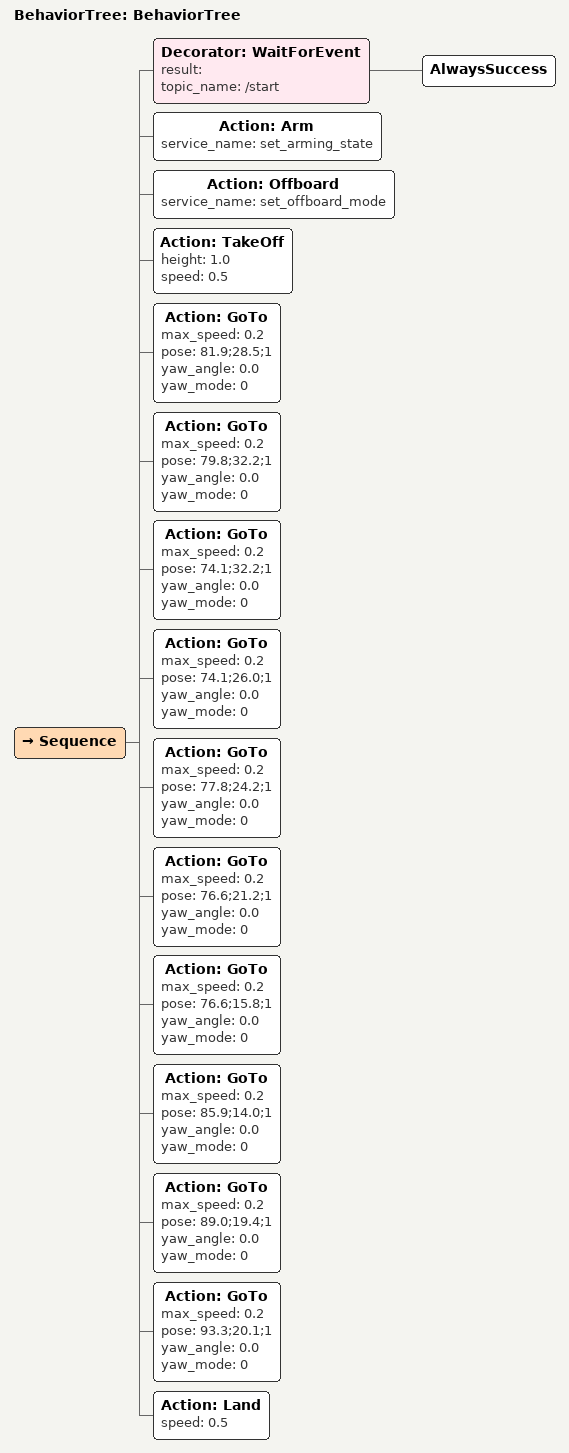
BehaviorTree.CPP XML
<?xml version="1.0"?>
<root BTCPP_format="4">
    <BehaviorTree ID="BehaviorTree">
        <Sequence>
            <Decorator ID="WaitForEvent" result="" topic_name="/start">
                <AlwaysSuccess/>
            </Decorator>
            <Action ID="Arm" service_name="set_arming_state"/>
            <Action ID="Offboard" service_name="set_offboard_mode"/>
            <Action ID="TakeOff" height="1.0" speed="0.5"/>
            <Action ID="GoTo" max_speed="0.2" pose="81.9;28.5;1" yaw_angle="0.0" yaw_mode="0"/>
            <Action ID="GoTo" max_speed="0.2" pose="79.8;32.2;1" yaw_angle="0.0" yaw_mode="0"/>
            <Action ID="GoTo" max_speed="0.2" pose="74.1;32.2;1" yaw_angle="0.0" yaw_mode="0"/>
            <Action ID="GoTo" max_speed="0.2" pose="74.1;26.0;1" yaw_angle="0.0" yaw_mode="0"/>
            <Action ID="GoTo" max_speed="0.2" pose="77.8;24.2;1" yaw_angle="0.0" yaw_mode="0"/>
            <Action ID="GoTo" max_speed="0.2" pose="76.6;21.2;1" yaw_angle="0.0" yaw_mode="0"/>
            <Action ID="GoTo" max_speed="0.2" pose="76.6;15.8;1" yaw_angle="0.0" yaw_mode="0"/>
            <Action ID="GoTo" max_speed="0.2" pose="85.9;14.0;1" yaw_angle="0.0" yaw_mode="0"/>
            <Action ID="GoTo" max_speed="0.2" pose="89.0;19.4;1" yaw_angle="0.0" yaw_mode="0"/>
            <Action ID="GoTo" max_speed="0.2" pose="93.3;20.1;1" yaw_angle="0.0" yaw_mode="0"/>
            <Action ID="Land" speed="0.5"/>
        </Sequence>
    </BehaviorTree>
</root>
